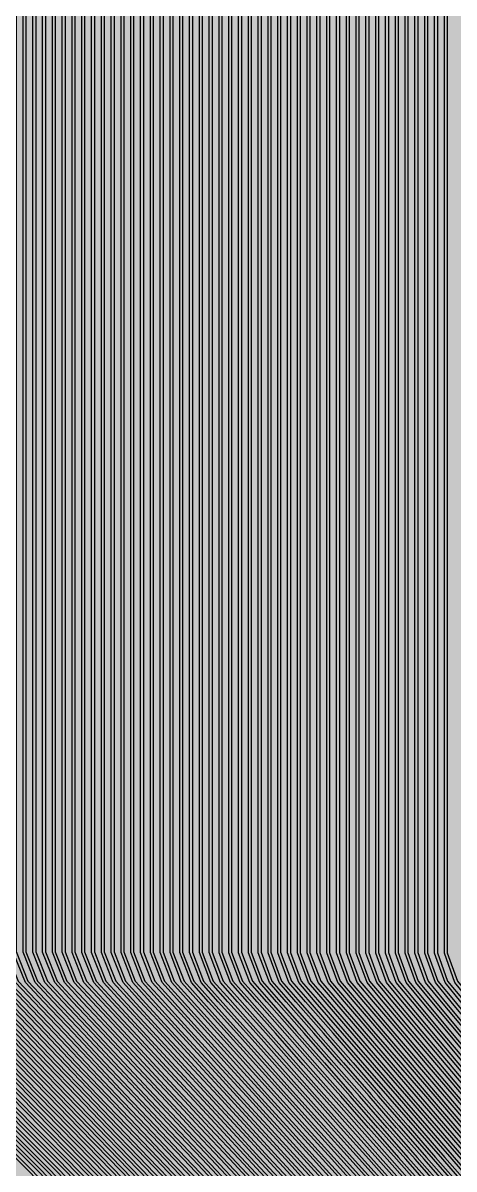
# Model space of a CAD drawing. Header units: metres. Extents: x -7231 to 10969, y -37556 to 1873.
# Drawn here: x -474 to -166, y -17775 to -16956 of the extents above; entities that cross this region are included whole.
import ezdxf

# ---------------------------------------------------------------- set-up
doc = ezdxf.new("R2010")
doc.units = ezdxf.units.M
for name, color, linetype in [('Metal1', 4, 'CONTINUOUS'), ('Metal2', 3, 'CONTINUOUS'), ('Polyimide', 7, 'CONTINUOUS')]:
    doc.layers.add(name, color=color, linetype=linetype)

msp = doc.modelspace()

# ---------------------------------------------------------------- hatches: boundary and pattern name
at = {"layer": 'Polyimide'}
msp.add_hatch(color=7, dxfattribs=at).paths.add_polyline_path([(4065.69, -468), (4066.67, -501.99), (4068.51, -535.99), (4071.41, -569.99), (4075.54, -603.99), (4081.04, -637.99), (4088.01, -671.99), (4096.52, -705.98), (4106.62, -739.98), (4118.33, -773.98), (4131.63, -807.98), (4146.49, -841.98), (4162.87, -875.98), (4180.68, -909.97), (4199.83, -943.97), (4220.22, -977.97), (4241.73, -1011.97), (4264.21, -1045.97), (4287.52, -1079.96), (4311.51, -1113.96), (4336.01, -1147.96), (4360.86, -1181.96), (4385.88, -1215.96), (4410.89, -1249.96), (4435.74, -1283.95), (4460.24, -1317.95), (4484.23, -1351.95), (4507.54, -1385.95), (4530.02, -1419.95), (4551.53, -1453.94), (4571.92, -1487.94), (4591.07, -1521.94), (4608.88, -1555.94), (4625.26, -1589.94), (4640.12, -1623.94), (4653.42, -1657.93), (4665.13, -1691.93), (4675.23, -1725.93), (4683.74, -1759.93), (4690.71, -1793.93), (4696.21, -1827.93), (4700.34, -1861.92), (4703.24, -1895.92), (4705.08, -1929.92), (4706.06, -1963.92), (4706.44, -1997.92), (4706.5, -2031.91), (4706.5, -4793.02), (4709.95, -4838.39), (4720.22, -4882.71), (4737.08, -4924.98), (4760.13, -4964.2), (4788.85, -4999.49), (4822.58, -5030.03), (4860.53, -5055.12), (4901.85, -5074.18), (4901.85, -5074.18), (4970.68, -5105.23), (5034.7, -5145.26), (5092.76, -5193.54), (5143.8, -5249.19), (5186.89, -5311.2), (5221.24, -5378.44), (5246.23, -5449.69), (5261.41, -5523.66), (5266.5, -5599), (5261.41, -5674.34), (5246.23, -5748.31), (5221.24, -5819.56), (5186.89, -5886.8), (5143.8, -5948.81), (5092.76, -6004.46), (5034.7, -6052.74), (4970.68, -6092.77), (4901.85, -6123.82), (4860.53, -6142.88), (4822.58, -6167.97), (4788.85, -6198.51), (4760.13, -6233.8), (4737.08, -6273.02), (4720.22, -6315.29), (4709.95, -6359.61), (4706.5, -6404.98), (4706.5, -9221.52), (4709.95, -9266.88), (4720.22, -9311.21), (4737.08, -9353.47), (4760.13, -9392.7), (4788.85, -9427.98), (4822.58, -9458.52), (4860.53, -9483.61), (4901.85, -9502.67), (4970.68, -9533.72), (5034.7, -9573.75), (5092.76, -9622.03), (5143.8, -9677.68), (5186.89, -9739.69), (5221.24, -9806.94), (5246.23, -9878.19), (5261.41, -9952.16), (5266.5, -10027.49), (5261.41, -10102.83), (5246.23, -10176.8), (5221.24, -10248.05), (5186.89, -10315.3), (5143.8, -10377.31), (5092.76, -10432.96), (5034.7, -10481.24), (4970.68, -10521.27), (4901.85, -10552.32), (4860.53, -10571.38), (4822.58, -10596.46), (4788.85, -10627), (4760.13, -10662.29), (4737.08, -10701.52), (4720.22, -10743.78), (4709.95, -10788.1), (4706.5, -10833.47), (4706.5, -13650.01), (4709.95, -13695.38), (4720.22, -13739.7), (4737.08, -13781.96), (4760.13, -13821.19), (4788.85, -13856.48), (4822.58, -13887.02), (4860.53, -13912.11), (4901.85, -13931.17), (4970.68, -13962.22), (5034.7, -14002.25), (5092.76, -14050.53), (5143.8, -14106.18), (5186.89, -14168.19), (5221.24, -14235.43), (5246.23, -14306.68), (5261.41, -14380.65), (5266.5, -14455.99), (5261.41, -14531.33), (5246.23, -14605.29), (5221.24, -14676.55), (5186.89, -14743.79), (5143.8, -14805.8), (5092.76, -14861.45), (5034.7, -14909.73), (4970.68, -14949.76), (4901.85, -14980.81), (4860.53, -14999.87), (4822.58, -15024.96), (4788.85, -15055.5), (4760.13, -15090.79), (4737.08, -15130.01), (4720.22, -15172.27), (4709.95, -15216.6), (4706.5, -15261.97), (4706.5, -15455.99), (4720.95, -15750.04), (4764.14, -16041.26), (4835.68, -16326.84), (4934.86, -16604.04), (5060.74, -16870.18), (5212.09, -17122.7), (5387.47, -17359.17), (5585.18, -17577.31), (5803.32, -17775.02), (6039.79, -17950.4), (6292.31, -18101.75), (6558.45, -18227.63), (6835.65, -18326.81), (7121.23, -18398.34), (7412.45, -18441.54), (7706.5, -18455.99), (9969.01, -18455.99), (10047.42, -18459.84), (10125.08, -18471.36), (10201.23, -18490.44), (10275.15, -18516.89), (10346.12, -18550.45), (10413.46, -18590.81), (10476.52, -18637.58), (10534.69, -18690.3), (10587.41, -18748.47), (10634.18, -18811.53), (10674.54, -18878.87), (10708.11, -18949.84), (10734.56, -19023.76), (10753.63, -19099.92), (10765.15, -19177.58), (10769.01, -19255.99), (10769.01, -20895.8), (10730.24, -20951.41), (10694.6, -21009.08), (10662.21, -21068.63), (10633.17, -21129.89), (10607.55, -21192.66), (10585.45, -21256.74), (10566.93, -21321.96), (10552.05, -21388.09), (10540.84, -21454.95), (10533.35, -21522.33), (10529.6, -21590.02), (10529.6, -21657.81), (10533.35, -21725.5), (10540.84, -21792.87), (10552.05, -21859.73), (10566.93, -21925.87), (10585.45, -21991.08), (10607.55, -22055.17), (10633.17, -22117.94), (10662.21, -22179.19), (10694.6, -22238.74), (10730.24, -22296.41), (10769.01, -22352.03), (10769.01, -32454.24), (10728.74, -32510.49), (10691.72, -32568.92), (10658.05, -32629.35), (10627.85, -32691.58), (10601.2, -32755.42), (10578.21, -32820.67), (10558.93, -32887.1), (10543.44, -32954.52), (10531.77, -33022.71), (10523.97, -33091.44), (10520.07, -33160.51), (10520.07, -33229.69), (10523.97, -33298.75), (10531.77, -33367.49), (10543.44, -33435.67), (10558.93, -33503.09), (10578.21, -33569.53), (10601.2, -33634.77), (10627.85, -33698.61), (10658.05, -33760.85), (10691.72, -33821.28), (10728.74, -33879.71), (10769.01, -33935.96), (10769.01, -36556), (10765.15, -36634.41), (10753.63, -36712.07), (10734.56, -36788.23), (10708.11, -36862.15), (10674.54, -36933.12), (10634.18, -37000.46), (10587.41, -37063.51), (10534.69, -37121.69), (10476.52, -37174.41), (10413.46, -37221.18), (10346.12, -37261.54), (10275.15, -37295.1), (10201.23, -37321.55), (10125.08, -37340.63), (10047.42, -37352.15), (9969.01, -37356), (-6231.01, -37356), (-6309.42, -37352.15), (-6387.08, -37340.63), (-6463.23, -37321.55), (-6537.15, -37295.1), (-6608.12, -37261.54), (-6675.46, -37221.18), (-6738.52, -37174.41), (-6796.69, -37121.69), (-6849.41, -37063.51), (-6896.18, -37000.46), (-6936.54, -36933.12), (-6970.11, -36862.15), (-6996.56, -36788.23), (-7015.63, -36712.07), (-7027.15, -36634.41), (-7031.01, -36556), (-7031.01, -33936), (-6990.74, -33879.75), (-6953.7, -33821.31), (-6920.03, -33760.88), (-6889.82, -33698.64), (-6863.18, -33634.8), (-6840.18, -33569.55), (-6820.9, -33503.11), (-6805.4, -33435.69), (-6793.74, -33367.49), (-6785.94, -33298.75), (-6782.03, -33229.68), (-6782.03, -33160.5), (-6785.94, -33091.43), (-6793.74, -33022.69), (-6805.4, -32954.5), (-6820.9, -32887.07), (-6840.18, -32820.63), (-6863.18, -32755.39), (-6889.82, -32691.54), (-6920.03, -32629.3), (-6953.7, -32568.87), (-6990.74, -32510.43), (-7031.01, -32454.18), (-7031.01, -22364.83), (-6990.74, -22308.58), (-6953.7, -22250.14), (-6920.03, -22189.71), (-6889.82, -22127.47), (-6863.18, -22063.62), (-6840.18, -21998.38), (-6820.9, -21931.94), (-6805.4, -21864.51), (-6793.74, -21796.32), (-6785.94, -21727.58), (-6782.03, -21658.51), (-6782.03, -21589.33), (-6785.94, -21520.26), (-6793.74, -21451.52), (-6805.4, -21383.32), (-6820.9, -21315.9), (-6840.18, -21249.46), (-6863.18, -21184.21), (-6889.82, -21120.37), (-6920.03, -21058.13), (-6953.7, -20997.7), (-6990.74, -20939.26), (-7031.01, -20883.01), (-7031.01, -19255.99), (-7027.15, -19177.58), (-7015.63, -19099.92), (-6996.56, -19023.76), (-6970.11, -18949.84), (-6936.54, -18878.87), (-6896.18, -18811.53), (-6849.41, -18748.47), (-6796.69, -18690.3), (-6738.52, -18637.58), (-6675.46, -18590.81), (-6608.12, -18550.45), (-6537.15, -18516.89), (-6463.23, -18490.44), (-6387.08, -18471.36), (-6309.42, -18459.84), (-6231.01, -18455.99), (-3968.5, -18455.99), (-3674.45, -18441.54), (-3383.23, -18398.34), (-3097.65, -18326.81), (-2820.45, -18227.63), (-2554.31, -18101.75), (-2301.79, -17950.4), (-2065.32, -17775.02), (-1847.18, -17577.31), (-1649.47, -17359.17), (-1474.09, -17122.7), (-1322.74, -16870.18), (-1196.86, -16604.04), (-1097.68, -16326.84), (-1026.14, -16041.26), (-982.95, -15750.04), (-968.5, -15455.99), (-968.5, -15261.97), (-971.95, -15216.6), (-982.22, -15172.27), (-999.08, -15130.01), (-1022.13, -15090.79), (-1050.85, -15055.5), (-1084.58, -15024.96), (-1122.53, -14999.87), (-1163.85, -14980.81), (-1232.68, -14949.76), (-1296.7, -14909.73), (-1354.76, -14861.45), (-1405.8, -14805.8), (-1448.89, -14743.79), (-1483.24, -14676.55), (-1508.23, -14605.29), (-1523.41, -14531.33), (-1528.5, -14455.99), (-1523.41, -14380.65), (-1508.23, -14306.68), (-1483.24, -14235.43), (-1448.89, -14168.19), (-1405.8, -14106.18), (-1354.76, -14050.53), (-1296.7, -14002.25), (-1232.68, -13962.22), (-1163.85, -13931.17), (-1122.53, -13912.11), (-1084.58, -13887.02), (-1050.85, -13856.48), (-1022.13, -13821.19), (-999.08, -13781.96), (-982.22, -13739.7), (-971.95, -13695.38), (-968.5, -13650.01), (-968.5, -12309.64), (-971.95, -12264.27), (-982.22, -12219.94), (-999.08, -12177.68), (-1022.13, -12138.46), (-1050.85, -12103.17), (-1084.58, -12072.63), (-1122.53, -12047.54), (-1163.85, -12028.48), (-1232.68, -11997.43), (-1296.7, -11957.4), (-1354.76, -11909.12), (-1405.8, -11853.47), (-1448.89, -11791.46), (-1483.24, -11724.22), (-1508.23, -11652.96), (-1523.41, -11579), (-1528.5, -11503.66), (-1523.41, -11428.32), (-1508.23, -11354.35), (-1483.24, -11283.1), (-1448.89, -11215.86), (-1405.8, -11153.85), (-1354.76, -11098.2), (-1296.7, -11049.92), (-1232.68, -11009.89), (-1163.85, -10978.84), (-1122.53, -10959.78), (-1084.58, -10934.69), (-1050.85, -10904.15), (-1022.13, -10868.86), (-999.08, -10829.63), (-982.22, -10787.37), (-971.95, -10743.05), (-968.5, -10697.68), (-968.5, -9357.31), (-971.95, -9311.94), (-982.22, -9267.62), (-999.08, -9225.35), (-1022.13, -9186.13), (-1050.85, -9150.84), (-1084.58, -9120.3), (-1122.53, -9095.21), (-1163.85, -9076.15), (-1163.85, -9076.15), (-1232.68, -9045.1), (-1296.7, -9005.07), (-1354.76, -8956.79), (-1405.8, -8901.14), (-1448.89, -8839.13), (-1483.24, -8771.89), (-1508.23, -8700.64), (-1523.41, -8626.67), (-1528.5, -8551.33), (-1523.41, -8475.99), (-1508.23, -8402.02), (-1483.24, -8330.77), (-1448.89, -8263.53), (-1405.8, -8201.52), (-1354.76, -8145.87), (-1296.7, -8097.59), (-1232.68, -8057.56), (-1163.85, -8026.51), (-1163.85, -8026.51), (-1122.53, -8007.45), (-1084.58, -7982.36), (-1050.85, -7951.82), (-1022.13, -7916.53), (-999.08, -7877.31), (-982.22, -7835.04), (-971.95, -7790.72), (-968.5, -7745.35), (-968.5, -6404.98), (-971.95, -6359.61), (-982.22, -6315.29), (-999.08, -6273.02), (-1022.13, -6233.8), (-1050.85, -6198.51), (-1084.58, -6167.97), (-1122.53, -6142.88), (-1163.85, -6123.82), (-1163.85, -6123.82), (-1232.68, -6092.77), (-1296.7, -6052.74), (-1354.76, -6004.46), (-1405.8, -5948.81), (-1448.89, -5886.8), (-1483.24, -5819.56), (-1508.23, -5748.31), (-1523.41, -5674.34), (-1528.5, -5599), (-1523.41, -5523.66), (-1508.23, -5449.69), (-1483.24, -5378.44), (-1448.89, -5311.2), (-1405.8, -5249.19), (-1354.76, -5193.54), (-1296.7, -5145.26), (-1232.68, -5105.23), (-1163.85, -5074.18), (-1163.85, -5074.18), (-1122.53, -5055.12), (-1084.58, -5030.03), (-1050.85, -4999.49), (-1022.13, -4964.2), (-999.08, -4924.98), (-982.22, -4882.71), (-971.95, -4838.39), (-968.5, -4793.02), (-968.5, -2031.91), (-968.44, -1997.92), (-968.06, -1963.92), (-967.05, -1929.92), (-965.18, -1895.92), (-962.22, -1861.92), (-958.01, -1827.93), (-952.41, -1793.93), (-945.31, -1759.93), (-936.64, -1725.93), (-926.35, -1691.93), (-914.43, -1657.93), (-900.88, -1623.94), (-885.74, -1589.94), (-869.05, -1555.94), (-850.91, -1521.94), (-831.4, -1487.94), (-810.63, -1453.94), (-788.72, -1419.95), (-765.82, -1385.95), (-742.07, -1351.95), (-717.63, -1317.95), (-692.67, -1283.95), (-667.36, -1249.96), (-641.88, -1215.96), (-616.39, -1181.96), (-591.08, -1147.96), (-566.12, -1113.96), (-541.68, -1079.96), (-517.93, -1045.97), (-495.03, -1011.97), (-473.12, -977.97), (-452.35, -943.97), (-432.84, -909.97), (-414.7, -875.98), (-398.01, -841.98), (-382.87, -807.98), (-369.32, -773.98), (-357.4, -739.98), (-347.11, -705.98), (-338.44, -671.99), (-331.34, -637.99), (-325.74, -603.99), (-321.53, -569.99), (-318.57, -535.99), (-316.7, -501.99), (-315.69, -468), (-315.31, -434), (-315.25, -400), (-315.25, 401), (-315.25, 451), (-315.25, 1644), (-270.25, 1644), (-270.03, 1637.13), (-269.35, 1630.29), (-268.23, 1623.52), (-266.67, 1616.82), (-264.68, 1610.25), (-262.26, 1603.82), (-259.42, 1597.56), (-256.18, 1591.5), (-252.55, 1585.67), (-248.55, 1580.08), (-244.19, 1574.77), (-239.5, 1569.75), (-234.48, 1565.06), (-229.17, 1560.7), (-223.58, 1556.7), (-217.75, 1553.07), (-211.69, 1549.83), (-205.43, 1546.99), (-199, 1544.57), (-192.43, 1542.58), (-185.73, 1541.02), (-178.96, 1539.9), (-172.12, 1539.22), (-165.25, 1539), (-158.38, 1539.22), (-151.54, 1539.9), (-144.77, 1541.02), (-138.07, 1542.58), (-131.5, 1544.57), (-125.07, 1546.99), (-118.81, 1549.83), (-112.75, 1553.07), (-106.92, 1556.7), (-101.33, 1560.7), (-96.02, 1565.06), (-91, 1569.75), (-86.31, 1574.77), (-81.95, 1580.08), (-77.95, 1585.67), (-74.32, 1591.5), (-71.08, 1597.56), (-68.24, 1603.82), (-65.82, 1610.25), (-63.83, 1616.82), (-62.27, 1623.52), (-61.15, 1630.29), (-60.47, 1637.13), (-60.25, 1644), (1853, 1644), (1853, 1573), (3815.25, 1573), (3815.46, 1579.54), (3816.11, 1586.05), (3817.17, 1592.51), (3818.66, 1598.88), (3820.56, 1605.14), (3822.86, 1611.27), (3825.56, 1617.23), (3828.65, 1623), (3832.1, 1628.56), (3835.91, 1633.88), (3840.07, 1638.93), (3844.54, 1643.71), (3849.32, 1648.18), (3854.37, 1652.34), (3859.69, 1656.15), (3865.25, 1659.6), (3871.02, 1662.69), (3876.98, 1665.39), (3883.11, 1667.69), (3889.37, 1669.59), (3895.74, 1671.08), (3902.2, 1672.14), (3908.71, 1672.79), (3915.25, 1673), (3921.79, 1672.79), (3928.3, 1672.14), (3934.76, 1671.08), (3941.13, 1669.59), (3947.39, 1667.69), (3953.52, 1665.39), (3959.48, 1662.69), (3965.25, 1659.6), (3970.81, 1656.15), (3976.13, 1652.34), (3981.18, 1648.18), (3985.96, 1643.71), (3990.43, 1638.93), (3994.59, 1633.88), (3998.4, 1628.56), (4001.85, 1623), (4004.94, 1617.23), (4007.64, 1611.27), (4009.94, 1605.14), (4011.84, 1598.88), (4013.33, 1592.51), (4014.39, 1586.05), (4015.04, 1579.54), (4015.25, 1573), (4065.25, 1573), (4065.25, 451), (4065.25, 401), (4065.25, -400), (4065.31, -434), (4065.69, -468)])

# ---------------------------------------------------------------- linework, layer by layer
at = {"layer": 'Metal1'}
for points in [[(-448.91, -17790.13), (-471.38, -17767.63), (-493.85, -17745.12), (-516.33, -17722.62), (-538.8, -17700.12), (-561.27, -17677.62), (-583.74, -17655.12), (-597.36, -17641.48), (-606.5, -17619.39), (-606.5, -16631.91), (-604.5, -16631.91), (-604.5, -17619), (-595.66, -17640.35), (-582.32, -17653.71), (-559.85, -17676.21), (-537.38, -17698.71), (-514.91, -17721.21), (-492.44, -17743.71), (-469.97, -17766.21), (-447.5, -17788.71)], [(-435.81, -17790.12), (-458.15, -17767.62), (-480.49, -17745.12), (-502.84, -17722.62), (-525.18, -17700.12), (-547.52, -17677.62), (-569.87, -17655.12), (-583.41, -17641.48), (-592.5, -17619.43), (-592.5, -16631.91), (-590.5, -16631.91), (-590.5, -17619.03), (-581.71, -17640.35), (-568.45, -17653.71), (-546.1, -17676.21), (-523.76, -17698.71), (-501.42, -17721.21), (-479.07, -17743.71), (-456.73, -17766.21), (-434.39, -17788.71)], [(-422.7, -17790.12), (-444.91, -17767.62), (-467.13, -17745.12), (-489.35, -17722.62), (-511.56, -17700.12), (-533.78, -17677.62), (-556, -17655.12), (-569.46, -17641.48), (-578.5, -17619.46), (-578.5, -16631.91), (-576.5, -16631.91), (-576.5, -17619.07), (-567.76, -17640.35), (-554.57, -17653.71), (-532.36, -17676.21), (-510.14, -17698.71), (-487.92, -17721.21), (-465.71, -17743.72), (-443.49, -17766.22), (-421.27, -17788.72)], [(-409.59, -17790.12), (-431.68, -17767.62), (-453.77, -17745.12), (-475.86, -17722.62), (-497.95, -17700.12), (-520.04, -17677.62), (-542.12, -17655.12), (-555.52, -17641.48), (-564.5, -17619.5), (-564.5, -16631.91), (-562.5, -16631.91), (-562.5, -17619.11), (-553.81, -17640.35), (-540.7, -17653.71), (-518.61, -17676.22), (-496.52, -17698.72), (-474.43, -17721.22), (-452.34, -17743.72), (-430.25, -17766.22), (-408.16, -17788.72)], [(-396.48, -17790.12), (-418.44, -17767.62), (-440.41, -17745.12), (-462.37, -17722.62), (-484.33, -17700.12), (-506.29, -17677.61), (-528.25, -17655.11), (-541.57, -17641.47), (-550.5, -17619.53), (-550.5, -16631.91), (-548.5, -16631.91), (-548.5, -17619.14), (-539.86, -17640.36), (-526.82, -17653.72), (-504.86, -17676.22), (-482.9, -17698.72), (-460.94, -17721.22), (-438.97, -17743.72), (-417.01, -17766.22), (-395.05, -17788.72)], [(-383.37, -17790.12), (-405.21, -17767.62), (-427.04, -17745.11), (-448.88, -17722.61), (-470.71, -17700.11), (-492.55, -17677.61), (-514.38, -17655.11), (-527.62, -17641.47), (-536.5, -17619.57), (-536.5, -16631.91), (-534.5, -16631.91), (-534.5, -17619.18), (-525.91, -17640.36), (-512.95, -17653.72), (-491.11, -17676.22), (-469.28, -17698.72), (-447.44, -17721.22), (-425.61, -17743.72), (-403.77, -17766.22), (-381.94, -17788.72)], [(-370.27, -17790.11), (-391.97, -17767.61), (-413.68, -17745.11), (-435.39, -17722.61), (-457.1, -17700.11), (-478.8, -17677.61), (-500.51, -17655.11), (-513.67, -17641.47), (-522.5, -17619.6), (-522.5, -16631.91), (-520.5, -16631.91), (-520.5, -17619.21), (-511.96, -17640.36), (-499.07, -17653.72), (-477.36, -17676.22), (-455.66, -17698.72), (-433.95, -17721.22), (-412.24, -17743.72), (-390.53, -17766.22), (-368.83, -17788.73)], [(-357.16, -17790.11), (-378.74, -17767.61), (-400.32, -17745.11), (-421.9, -17722.61), (-443.48, -17700.11), (-465.06, -17677.61), (-486.64, -17655.11), (-499.72, -17641.47), (-508.5, -17619.64), (-508.5, -16631.91), (-506.5, -16631.91), (-506.5, -17619.25), (-498.01, -17640.36), (-485.2, -17653.72), (-463.62, -17676.22), (-442.04, -17698.72), (-420.46, -17721.23), (-398.88, -17743.73), (-377.29, -17766.23), (-355.71, -17788.73)], [(-344.05, -17790.11), (-365.5, -17767.61), (-386.96, -17745.11), (-408.41, -17722.61), (-429.86, -17700.11), (-451.32, -17677.61), (-472.77, -17655.11), (-485.78, -17641.47), (-494.5, -17619.67), (-494.5, -16631.91), (-492.5, -16631.91), (-492.5, -17619.29), (-484.06, -17640.36), (-471.32, -17653.73), (-449.87, -17676.23), (-428.42, -17698.73), (-406.96, -17721.23), (-385.51, -17743.73), (-364.06, -17766.23), (-342.6, -17788.73)], [(-330.94, -17790.11), (-352.27, -17767.61), (-373.59, -17745.11), (-394.92, -17722.61), (-416.25, -17700.1), (-437.57, -17677.6), (-458.9, -17655.1), (-471.83, -17641.46), (-480.5, -17619.71), (-480.5, -16631.91), (-478.5, -16631.91), (-478.5, -17619.32), (-470.11, -17640.37), (-457.45, -17653.73), (-436.12, -17676.23), (-414.8, -17698.73), (-393.47, -17721.23), (-372.14, -17743.73), (-350.82, -17766.23), (-329.49, -17788.73)], [(-317.83, -17790.11), (-339.03, -17767.6), (-360.23, -17745.1), (-381.43, -17722.6), (-402.63, -17700.1), (-423.83, -17677.6), (-445.03, -17655.1), (-457.88, -17641.46), (-466.5, -17619.74), (-466.5, -16631.91), (-464.5, -16631.91), (-464.5, -17619.36), (-456.16, -17640.37), (-443.57, -17653.73), (-422.37, -17676.23), (-401.17, -17698.73), (-379.98, -17721.23), (-358.78, -17743.73), (-337.58, -17766.23), (-316.38, -17788.73)], [(-304.73, -17790.1), (-325.8, -17767.6), (-346.87, -17745.1), (-367.94, -17722.6), (-389.01, -17700.1), (-410.09, -17677.6), (-431.16, -17655.1), (-443.93, -17641.46), (-452.5, -17619.77), (-452.5, -16631.91), (-450.5, -16631.91), (-450.5, -17619.39), (-442.21, -17640.37), (-429.7, -17653.73), (-408.63, -17676.23), (-387.55, -17698.73), (-366.48, -17721.23), (-345.41, -17743.73), (-324.34, -17766.24), (-303.27, -17788.74)], [(-291.62, -17790.1), (-312.56, -17767.6), (-333.51, -17745.1), (-354.45, -17722.6), (-375.4, -17700.1), (-396.34, -17677.6), (-417.29, -17655.1), (-429.98, -17641.46), (-438.5, -17619.81), (-438.5, -16631.91), (-436.5, -16631.91), (-436.5, -17619.43), (-428.26, -17640.37), (-415.82, -17653.73), (-394.88, -17676.23), (-373.93, -17698.74), (-352.99, -17721.24), (-332.04, -17743.74), (-311.1, -17766.24), (-290.15, -17788.74)], [(-278.51, -17790.1), (-299.33, -17767.6), (-320.14, -17745.1), (-340.96, -17722.6), (-361.78, -17700.1), (-382.6, -17677.6), (-403.42, -17655.09), (-416.04, -17641.46), (-424.5, -17619.84), (-424.5, -16631.91), (-422.5, -16631.91), (-422.5, -17619.46), (-414.31, -17640.37), (-401.95, -17653.74), (-381.13, -17676.24), (-360.31, -17698.74), (-339.49, -17721.24), (-318.68, -17743.74), (-297.86, -17766.24), (-277.04, -17788.74)], [(-265.4, -17790.1), (-286.09, -17767.6), (-306.78, -17745.09), (-327.47, -17722.59), (-348.16, -17700.09), (-368.85, -17677.59), (-389.55, -17655.09), (-402.09, -17641.45), (-410.5, -17619.88), (-410.5, -16631.91), (-408.5, -16631.91), (-408.5, -17619.5), (-400.36, -17640.38), (-388.07, -17653.74), (-367.38, -17676.24), (-346.69, -17698.74), (-326, -17721.24), (-305.31, -17743.74), (-284.62, -17766.24), (-263.93, -17788.74)], [(-252.29, -17790.09), (-272.86, -17767.59), (-293.42, -17745.09), (-313.98, -17722.59), (-334.55, -17700.09), (-355.11, -17677.59), (-375.67, -17655.09), (-388.14, -17641.45), (-396.5, -17619.91), (-396.5, -16631.91), (-394.5, -16631.91), (-394.5, -17619.53), (-386.41, -17640.38), (-374.2, -17653.74), (-353.63, -17676.24), (-333.07, -17698.74), (-312.51, -17721.24), (-291.94, -17743.74), (-271.38, -17766.24), (-250.82, -17788.74)], [(-239.19, -17790.09), (-259.62, -17767.59), (-280.06, -17745.09), (-300.49, -17722.59), (-320.93, -17700.09), (-341.37, -17677.59), (-361.8, -17655.09), (-374.19, -17641.45), (-382.5, -17619.94), (-382.5, -16631.91), (-380.5, -16631.91), (-380.5, -17619.57), (-372.46, -17640.38), (-360.32, -17653.74), (-339.89, -17676.24), (-319.45, -17698.74), (-299.01, -17721.25), (-278.58, -17743.75), (-258.14, -17766.25), (-237.7, -17788.75)], [(-226.08, -17790.09), (-246.39, -17767.59), (-266.7, -17745.09), (-287.01, -17722.59), (-307.31, -17700.09), (-327.62, -17677.59), (-347.93, -17655.09), (-360.24, -17641.45), (-368.5, -17619.98), (-368.5, -16631.91), (-366.5, -16631.91), (-366.5, -17619.6), (-358.51, -17640.38), (-346.45, -17653.75), (-326.14, -17676.25), (-305.83, -17698.75), (-285.52, -17721.25), (-265.21, -17743.75), (-244.9, -17766.25), (-224.59, -17788.75)], [(-212.97, -17790.09), (-233.15, -17767.59), (-253.33, -17745.09), (-273.52, -17722.59), (-293.7, -17700.08), (-313.88, -17677.58), (-334.06, -17655.08), (-346.29, -17641.45), (-354.5, -17620.01), (-354.5, -16631.91), (-352.5, -16631.91), (-352.5, -17619.64), (-344.56, -17640.38), (-332.57, -17653.75), (-312.39, -17676.25), (-292.21, -17698.75), (-272.03, -17721.25), (-251.84, -17743.75), (-231.66, -17766.25), (-211.48, -17788.75)], [(-199.86, -17790.08), (-219.92, -17767.58), (-239.97, -17745.08), (-260.03, -17722.58), (-280.08, -17700.08), (-300.14, -17677.58), (-320.19, -17655.08), (-332.35, -17641.44), (-340.5, -17620.04), (-340.5, -16631.91), (-338.5, -16631.91), (-338.5, -17619.67), (-330.61, -17640.39), (-318.7, -17653.75), (-298.64, -17676.25), (-278.59, -17698.75), (-258.53, -17721.25), (-238.48, -17743.75), (-218.42, -17766.25), (-198.37, -17788.75)], [(-186.75, -17790.08), (-206.68, -17767.58), (-226.61, -17745.08), (-246.54, -17722.58), (-266.46, -17700.08), (-286.39, -17677.58), (-306.32, -17655.08), (-318.4, -17641.44), (-326.5, -17620.08), (-326.5, -16631.91), (-324.5, -16631.91), (-324.5, -17619.71), (-316.66, -17640.39), (-304.82, -17653.75), (-284.9, -17676.25), (-264.97, -17698.75), (-245.04, -17721.25), (-225.11, -17743.76), (-205.18, -17766.26), (-185.26, -17788.76)], [(-173.65, -17790.08), (-193.45, -17767.58), (-213.25, -17745.08), (-233.05, -17722.58), (-252.85, -17700.08), (-272.65, -17677.58), (-292.45, -17655.08), (-304.45, -17641.44), (-312.5, -17620.11), (-312.5, -16631.91), (-310.5, -16631.91), (-310.5, -17619.74), (-302.71, -17640.39), (-290.95, -17653.75), (-271.15, -17676.26), (-251.35, -17698.76), (-231.55, -17721.26), (-211.75, -17743.76), (-191.94, -17766.26), (-172.14, -17788.76)], [(-160.54, -17790.08), (-180.21, -17767.58), (-199.88, -17745.08), (-219.56, -17722.58), (-239.23, -17700.07), (-258.91, -17677.57), (-278.58, -17655.07), (-290.5, -17641.44), (-298.5, -17620.14), (-298.5, -16631.91), (-296.5, -16631.91), (-296.5, -17619.78), (-288.76, -17640.39), (-277.07, -17653.76), (-257.4, -17676.26), (-237.73, -17698.76), (-218.05, -17721.26), (-198.38, -17743.76), (-178.71, -17766.26), (-159.03, -17788.76)], [(-147.43, -17790.08), (-166.98, -17767.57), (-186.52, -17745.07), (-206.07, -17722.57), (-225.62, -17700.07), (-245.16, -17677.57), (-264.71, -17655.07), (-276.55, -17641.43), (-284.5, -17620.17), (-284.5, -16631.91), (-282.5, -16631.91), (-282.5, -17619.81), (-274.81, -17640.4), (-263.2, -17653.76), (-243.65, -17676.26), (-224.11, -17698.76), (-204.56, -17721.26), (-185.01, -17743.76), (-165.47, -17766.26), (-145.92, -17788.76)], [(-134.32, -17790.07), (-153.74, -17767.57), (-173.16, -17745.07), (-192.58, -17722.57), (-212, -17700.07), (-231.42, -17677.57), (-250.84, -17655.07), (-262.61, -17641.43), (-270.5, -17620.21), (-270.5, -16631.91), (-268.5, -16631.91), (-268.5, -17619.85), (-260.86, -17640.4), (-249.32, -17653.76), (-229.9, -17676.26), (-210.48, -17698.76), (-191.07, -17721.26), (-171.65, -17743.76), (-152.23, -17766.27), (-132.81, -17788.77)], [(-121.21, -17790.07), (-140.51, -17767.57), (-159.8, -17745.07), (-179.09, -17722.57), (-198.38, -17700.07), (-217.67, -17677.57), (-236.97, -17655.07), (-248.66, -17641.43), (-256.5, -17620.24), (-256.5, -16631.91), (-254.5, -16631.91), (-254.5, -17619.88), (-246.91, -17640.4), (-235.45, -17653.76), (-216.16, -17676.27), (-196.86, -17698.77), (-177.57, -17721.27), (-158.28, -17743.77), (-138.99, -17766.27), (-119.7, -17788.77)], [(-108.11, -17790.07), (-127.27, -17767.57), (-146.44, -17745.07), (-165.6, -17722.57), (-184.77, -17700.07), (-203.93, -17677.56), (-223.1, -17655.06), (-234.71, -17641.43), (-242.5, -17620.27), (-242.5, -16631.91), (-240.5, -16631.91), (-240.5, -17619.91), (-232.96, -17640.4), (-221.57, -17653.77), (-202.41, -17676.27), (-183.24, -17698.77), (-164.08, -17721.27), (-144.91, -17743.77), (-125.75, -17766.27), (-106.58, -17788.77)], [(-95, -17790.07), (-114.04, -17767.56), (-133.07, -17745.06), (-152.11, -17722.56), (-171.15, -17700.06), (-190.19, -17677.56), (-209.23, -17655.06), (-220.76, -17641.43), (-228.5, -17620.3), (-228.5, -16631.91), (-226.5, -16631.91), (-226.5, -17619.95), (-219.01, -17640.4), (-207.7, -17653.77), (-188.66, -17676.27), (-169.62, -17698.77), (-150.58, -17721.27), (-131.55, -17743.77), (-112.51, -17766.27), (-93.47, -17788.77)], [(-81.89, -17790.06), (-100.8, -17767.56), (-119.71, -17745.06), (-138.62, -17722.56), (-157.53, -17700.06), (-176.44, -17677.56), (-195.35, -17655.06), (-206.81, -17641.42), (-214.5, -17620.33), (-214.5, -16631.91), (-212.5, -16631.91), (-212.5, -17619.98), (-205.06, -17640.41), (-193.82, -17653.77), (-174.91, -17676.27), (-156, -17698.77), (-137.09, -17721.27), (-118.18, -17743.77), (-99.27, -17766.28), (-80.36, -17788.78)], [(-68.78, -17790.06), (-87.57, -17767.56), (-106.35, -17745.06), (-125.13, -17722.56), (-143.92, -17700.06), (-162.7, -17677.56), (-181.48, -17655.06), (-192.87, -17641.42), (-200.5, -17620.37), (-200.5, -16631.91), (-198.5, -16631.91), (-198.5, -17620.01), (-191.11, -17640.41), (-179.95, -17653.77), (-161.16, -17676.28), (-142.38, -17698.78), (-123.6, -17721.28), (-104.81, -17743.78), (-86.03, -17766.28), (-67.25, -17788.78)], [(-55.67, -17790.06), (-74.33, -17767.56), (-92.99, -17745.06), (-111.64, -17722.56), (-130.3, -17700.06), (-148.96, -17677.55), (-167.61, -17655.05), (-178.92, -17641.42), (-186.5, -17620.4), (-186.5, -16631.91), (-184.5, -16631.91), (-184.5, -17620.05), (-177.16, -17640.41), (-166.07, -17653.78), (-147.42, -17676.28), (-128.76, -17698.78), (-110.1, -17721.28), (-91.45, -17743.78), (-72.79, -17766.28), (-54.13, -17788.78)], [(-42.57, -17790.06), (-61.1, -17767.55), (-79.62, -17745.05), (-98.15, -17722.55), (-116.68, -17700.05), (-135.21, -17677.55), (-153.74, -17655.05), (-164.97, -17641.42), (-172.5, -17620.43), (-172.5, -16631.91), (-170.5, -16631.91), (-170.5, -17620.08), (-163.21, -17640.41), (-152.2, -17653.78), (-133.67, -17676.28), (-115.14, -17698.78), (-96.61, -17721.28), (-78.08, -17743.78), (-59.55, -17766.28), (-41.02, -17788.78)]]:
    msp.add_lwpolyline(points, dxfattribs=at)
at = {"layer": 'Metal2'}
for points in [[(-455.47, -17790.13), (-478, -17767.63), (-500.54, -17745.13), (-523.07, -17722.63), (-545.6, -17700.12), (-568.14, -17677.62), (-590.67, -17655.12), (-604.33, -17641.48), (-613.5, -17619.38), (-613.5, -16631.91), (-611.5, -16631.91), (-611.5, -17618.98), (-602.64, -17640.35), (-589.26, -17653.71), (-566.73, -17676.21), (-544.19, -17698.71), (-521.66, -17721.21), (-499.12, -17743.71), (-476.59, -17766.21), (-454.05, -17788.71)], [(-442.36, -17790.13), (-464.77, -17767.62), (-487.17, -17745.12), (-509.58, -17722.62), (-531.99, -17700.12), (-554.39, -17677.62), (-576.8, -17655.12), (-590.39, -17641.48), (-599.5, -17619.41), (-599.5, -16631.91), (-597.5, -16631.91), (-597.5, -17619.01), (-588.69, -17640.35), (-575.38, -17653.71), (-552.98, -17676.21), (-530.57, -17698.71), (-508.16, -17721.21), (-485.76, -17743.71), (-463.35, -17766.21), (-440.94, -17788.71)], [(-429.25, -17790.12), (-451.53, -17767.62), (-473.81, -17745.12), (-496.09, -17722.62), (-518.37, -17700.12), (-540.65, -17677.62), (-562.93, -17655.12), (-576.44, -17641.48), (-585.5, -17619.45), (-585.5, -16631.91), (-583.5, -16631.91), (-583.5, -17619.05), (-574.74, -17640.35), (-561.51, -17653.71), (-539.23, -17676.21), (-516.95, -17698.71), (-494.67, -17721.21), (-472.39, -17743.71), (-450.11, -17766.22), (-427.83, -17788.72)], [(-416.14, -17790.12), (-438.3, -17767.62), (-460.45, -17745.12), (-482.6, -17722.62), (-504.75, -17700.12), (-526.91, -17677.62), (-549.06, -17655.12), (-562.49, -17641.48), (-571.5, -17619.48), (-571.5, -16631.91), (-569.5, -16631.91), (-569.5, -17619.09), (-560.79, -17640.35), (-547.63, -17653.71), (-525.48, -17676.21), (-503.33, -17698.72), (-481.18, -17721.22), (-459.02, -17743.72), (-436.87, -17766.22), (-414.72, -17788.72)], [(-403.04, -17790.12), (-425.06, -17767.62), (-447.09, -17745.12), (-469.11, -17722.62), (-491.14, -17700.12), (-513.16, -17677.62), (-535.19, -17655.11), (-548.54, -17641.47), (-557.5, -17619.52), (-557.5, -16631.91), (-555.5, -16631.91), (-555.5, -17619.12), (-546.84, -17640.36), (-533.76, -17653.72), (-511.73, -17676.22), (-489.71, -17698.72), (-467.68, -17721.22), (-445.66, -17743.72), (-423.63, -17766.22), (-401.61, -17788.72)], [(-389.93, -17790.12), (-411.83, -17767.62), (-433.72, -17745.12), (-455.62, -17722.61), (-477.52, -17700.11), (-499.42, -17677.61), (-521.32, -17655.11), (-534.59, -17641.47), (-543.5, -17619.55), (-543.5, -16631.91), (-541.5, -16631.91), (-541.5, -17619.16), (-532.89, -17640.36), (-519.88, -17653.72), (-497.99, -17676.22), (-476.09, -17698.72), (-454.19, -17721.22), (-432.29, -17743.72), (-410.39, -17766.22), (-388.49, -17788.72)], [(-376.82, -17790.11), (-398.59, -17767.61), (-420.36, -17745.11), (-442.13, -17722.61), (-463.9, -17700.11), (-485.68, -17677.61), (-507.45, -17655.11), (-520.65, -17641.47), (-529.5, -17619.59), (-529.5, -16631.91), (-527.5, -16631.91), (-527.5, -17619.2), (-518.94, -17640.36), (-506.01, -17653.72), (-484.24, -17676.22), (-462.47, -17698.72), (-440.7, -17721.22), (-418.92, -17743.72), (-397.15, -17766.22), (-375.38, -17788.72)], [(-363.71, -17790.11), (-385.36, -17767.61), (-407, -17745.11), (-428.64, -17722.61), (-450.29, -17700.11), (-471.93, -17677.61), (-493.58, -17655.11), (-506.7, -17641.47), (-515.5, -17619.62), (-515.5, -16631.91), (-513.5, -16631.91), (-513.5, -17619.23), (-504.99, -17640.36), (-492.14, -17653.72), (-470.49, -17676.22), (-448.85, -17698.72), (-427.2, -17721.22), (-405.56, -17743.72), (-383.91, -17766.23), (-362.27, -17788.73)], [(-350.6, -17790.11), (-372.12, -17767.61), (-393.64, -17745.11), (-415.15, -17722.61), (-436.67, -17700.11), (-458.19, -17677.61), (-479.71, -17655.11), (-492.75, -17641.47), (-501.5, -17619.65), (-501.5, -16631.91), (-499.5, -16631.91), (-499.5, -17619.27), (-491.04, -17640.36), (-478.26, -17653.72), (-456.74, -17676.22), (-435.23, -17698.73), (-413.71, -17721.23), (-392.19, -17743.73), (-370.67, -17766.23), (-349.16, -17788.73)], [(-337.5, -17790.11), (-358.89, -17767.61), (-380.28, -17745.11), (-401.67, -17722.61), (-423.06, -17700.11), (-444.44, -17677.61), (-465.83, -17655.1), (-478.8, -17641.46), (-487.5, -17619.69), (-487.5, -16631.91), (-485.5, -16631.91), (-485.5, -17619.3), (-477.09, -17640.37), (-464.39, -17653.73), (-443, -17676.23), (-421.61, -17698.73), (-400.22, -17721.23), (-378.83, -17743.73), (-357.44, -17766.23), (-336.05, -17788.73)], [(-324.39, -17790.11), (-345.65, -17767.61), (-366.91, -17745.1), (-388.18, -17722.6), (-409.44, -17700.1), (-430.7, -17677.6), (-451.96, -17655.1), (-464.85, -17641.46), (-473.5, -17619.72), (-473.5, -16631.91), (-471.5, -16631.91), (-471.5, -17619.34), (-463.14, -17640.37), (-450.51, -17653.73), (-429.25, -17676.23), (-407.98, -17698.73), (-386.72, -17721.23), (-365.46, -17743.73), (-344.2, -17766.23), (-322.93, -17788.73)], [(-311.28, -17790.1), (-332.41, -17767.6), (-353.55, -17745.1), (-374.69, -17722.6), (-395.82, -17700.1), (-416.96, -17677.6), (-438.09, -17655.1), (-450.91, -17641.46), (-459.5, -17619.76), (-459.5, -16631.91), (-457.5, -16631.91), (-457.5, -17619.38), (-449.19, -17640.37), (-436.64, -17653.73), (-415.5, -17676.23), (-394.36, -17698.73), (-373.23, -17721.23), (-352.09, -17743.73), (-330.96, -17766.23), (-309.82, -17788.73)], [(-298.17, -17790.1), (-319.18, -17767.6), (-340.19, -17745.1), (-361.2, -17722.6), (-382.21, -17700.1), (-403.21, -17677.6), (-424.22, -17655.1), (-436.96, -17641.46), (-445.5, -17619.79), (-445.5, -16631.91), (-443.5, -16631.91), (-443.5, -17619.41), (-435.24, -17640.37), (-422.76, -17653.73), (-401.75, -17676.23), (-380.74, -17698.73), (-359.73, -17721.23), (-338.73, -17743.74), (-317.72, -17766.24), (-296.71, -17788.74)], [(-285.06, -17790.1), (-305.94, -17767.6), (-326.83, -17745.1), (-347.71, -17722.6), (-368.59, -17700.1), (-389.47, -17677.6), (-410.35, -17655.1), (-423.01, -17641.46), (-431.5, -17619.83), (-431.5, -16631.91), (-429.5, -16631.91), (-429.5, -17619.45), (-421.29, -17640.37), (-408.89, -17653.74), (-388, -17676.24), (-367.12, -17698.74), (-346.24, -17721.24), (-325.36, -17743.74), (-304.48, -17766.24), (-283.6, -17788.74)], [(-271.96, -17790.1), (-292.71, -17767.6), (-313.46, -17745.1), (-334.22, -17722.6), (-354.97, -17700.09), (-375.73, -17677.59), (-396.48, -17655.09), (-409.06, -17641.45), (-417.5, -17619.86), (-417.5, -16631.91), (-415.5, -16631.91), (-415.5, -17619.48), (-407.34, -17640.38), (-395.01, -17653.74), (-374.26, -17676.24), (-353.5, -17698.74), (-332.75, -17721.24), (-311.99, -17743.74), (-291.24, -17766.24), (-270.49, -17788.74)], [(-258.85, -17790.1), (-279.47, -17767.59), (-300.1, -17745.09), (-320.73, -17722.59), (-341.36, -17700.09), (-361.98, -17677.59), (-382.61, -17655.09), (-395.11, -17641.45), (-403.5, -17619.89), (-403.5, -16631.91), (-401.5, -16631.91), (-401.5, -17619.52), (-393.39, -17640.38), (-381.14, -17653.74), (-360.51, -17676.24), (-339.88, -17698.74), (-319.25, -17721.24), (-298.63, -17743.74), (-278, -17766.24), (-257.37, -17788.74)], [(-245.74, -17790.09), (-266.24, -17767.59), (-286.74, -17745.09), (-307.24, -17722.59), (-327.74, -17700.09), (-348.24, -17677.59), (-368.74, -17655.09), (-381.17, -17641.45), (-389.5, -17619.93), (-389.5, -16631.91), (-387.5, -16631.91), (-387.5, -17619.55), (-379.43, -17640.38), (-367.26, -17653.74), (-346.76, -17676.24), (-326.26, -17698.74), (-305.76, -17721.24), (-285.26, -17743.74), (-264.76, -17766.25), (-244.26, -17788.75)], [(-232.63, -17790.09), (-253, -17767.59), (-273.38, -17745.09), (-293.75, -17722.59), (-314.12, -17700.09), (-334.5, -17677.59), (-354.87, -17655.09), (-367.22, -17641.45), (-375.5, -17619.96), (-375.5, -16631.91), (-373.5, -16631.91), (-373.5, -17619.59), (-365.48, -17640.38), (-353.39, -17653.74), (-333.01, -17676.24), (-312.64, -17698.75), (-292.27, -17721.25), (-271.89, -17743.75), (-251.52, -17766.25), (-231.15, -17788.75)], [(-219.52, -17790.09), (-239.77, -17767.59), (-260.01, -17745.09), (-280.26, -17722.59), (-300.51, -17700.09), (-320.75, -17677.58), (-341, -17655.08), (-353.27, -17641.45), (-361.5, -17619.99), (-361.5, -16631.91), (-359.5, -16631.91), (-359.5, -17619.62), (-351.53, -17640.38), (-339.51, -17653.75), (-319.27, -17676.25), (-299.02, -17698.75), (-278.77, -17721.25), (-258.53, -17743.75), (-238.28, -17766.25), (-218.04, -17788.75)], [(-206.42, -17790.09), (-226.53, -17767.59), (-246.65, -17745.08), (-266.77, -17722.58), (-286.89, -17700.08), (-307.01, -17677.58), (-327.13, -17655.08), (-339.32, -17641.44), (-347.5, -17620.03), (-347.5, -16631.91), (-345.5, -16631.91), (-345.5, -17619.66), (-337.58, -17640.39), (-325.64, -17653.75), (-305.52, -17676.25), (-285.4, -17698.75), (-265.28, -17721.25), (-245.16, -17743.75), (-225.04, -17766.25), (-204.92, -17788.75)], [(-193.31, -17790.08), (-213.3, -17767.58), (-233.29, -17745.08), (-253.28, -17722.58), (-273.27, -17700.08), (-293.26, -17677.58), (-313.26, -17655.08), (-325.37, -17641.44), (-333.5, -17620.06), (-333.5, -16631.91), (-331.5, -16631.91), (-331.5, -17619.69), (-323.63, -17640.39), (-311.76, -17653.75), (-291.77, -17676.25), (-271.78, -17698.75), (-251.79, -17721.25), (-231.8, -17743.75), (-211.8, -17766.25), (-191.81, -17788.76)], [(-180.2, -17790.08), (-200.06, -17767.58), (-219.93, -17745.08), (-239.79, -17722.58), (-259.66, -17700.08), (-279.52, -17677.58), (-299.39, -17655.08), (-311.42, -17641.44), (-319.5, -17620.09), (-319.5, -16631.91), (-317.5, -16631.91), (-317.5, -17619.73), (-309.68, -17640.39), (-297.89, -17653.75), (-278.02, -17676.25), (-258.16, -17698.75), (-238.29, -17721.26), (-218.43, -17743.76), (-198.56, -17766.26), (-178.7, -17788.76)], [(-167.09, -17790.08), (-186.83, -17767.58), (-206.57, -17745.08), (-226.3, -17722.58), (-246.04, -17700.08), (-265.78, -17677.58), (-285.51, -17655.07), (-297.48, -17641.44), (-305.5, -17620.12), (-305.5, -16631.91), (-303.5, -16631.91), (-303.5, -17619.76), (-295.73, -17640.39), (-284.01, -17653.76), (-264.27, -17676.26), (-244.54, -17698.76), (-224.8, -17721.26), (-205.06, -17743.76), (-185.33, -17766.26), (-165.59, -17788.76)], [(-153.98, -17790.08), (-173.59, -17767.58), (-193.2, -17745.08), (-212.81, -17722.57), (-232.42, -17700.07), (-252.03, -17677.57), (-271.64, -17655.07), (-283.53, -17641.44), (-291.5, -17620.16), (-291.5, -16631.91), (-289.5, -16631.91), (-289.5, -17619.79), (-281.78, -17640.39), (-270.14, -17653.76), (-250.53, -17676.26), (-230.92, -17698.76), (-211.31, -17721.26), (-191.7, -17743.76), (-172.09, -17766.26), (-152.48, -17788.76)], [(-140.88, -17790.07), (-160.36, -17767.57), (-179.84, -17745.07), (-199.32, -17722.57), (-218.81, -17700.07), (-238.29, -17677.57), (-257.77, -17655.07), (-269.58, -17641.43), (-277.5, -17620.19), (-277.5, -16631.91), (-275.5, -16631.91), (-275.5, -17619.83), (-267.83, -17640.4), (-256.26, -17653.76), (-236.78, -17676.26), (-217.3, -17698.76), (-197.81, -17721.26), (-178.33, -17743.76), (-158.85, -17766.26), (-139.36, -17788.76)], [(-127.77, -17790.07), (-147.12, -17767.57), (-166.48, -17745.07), (-185.83, -17722.57), (-205.19, -17700.07), (-224.55, -17677.57), (-243.9, -17655.07), (-255.63, -17641.43), (-263.5, -17620.22), (-263.5, -16631.91), (-261.5, -16631.91), (-261.5, -17619.86), (-253.88, -17640.4), (-242.39, -17653.76), (-223.03, -17676.26), (-203.67, -17698.76), (-184.32, -17721.27), (-164.96, -17743.77), (-145.61, -17766.27), (-126.25, -17788.77)], [(-114.66, -17790.07), (-133.89, -17767.57), (-153.12, -17745.07), (-172.35, -17722.57), (-191.57, -17700.07), (-210.8, -17677.57), (-230.03, -17655.07), (-241.68, -17641.43), (-249.5, -17620.25), (-249.5, -16631.91), (-247.5, -16631.91), (-247.5, -17619.9), (-239.93, -17640.4), (-228.51, -17653.77), (-209.28, -17676.27), (-190.05, -17698.77), (-170.83, -17721.27), (-151.6, -17743.77), (-132.37, -17766.27), (-113.14, -17788.77)], [(-101.55, -17790.07), (-120.65, -17767.57), (-139.75, -17745.07), (-158.86, -17722.56), (-177.96, -17700.06), (-197.06, -17677.56), (-216.16, -17655.06), (-227.74, -17641.43), (-235.5, -17620.29), (-235.5, -16631.91), (-233.5, -16631.91), (-233.5, -17619.93), (-225.98, -17640.4), (-214.64, -17653.77), (-195.53, -17676.27), (-176.43, -17698.77), (-157.33, -17721.27), (-138.23, -17743.77), (-119.13, -17766.27), (-100.03, -17788.77)], [(-88.44, -17790.06), (-107.42, -17767.56), (-126.39, -17745.06), (-145.37, -17722.56), (-164.34, -17700.06), (-183.32, -17677.56), (-202.29, -17655.06), (-213.79, -17641.42), (-221.5, -17620.32), (-221.5, -16631.91), (-219.5, -16631.91), (-219.5, -17619.96), (-212.03, -17640.41), (-200.76, -17653.77), (-181.79, -17676.27), (-162.81, -17698.77), (-143.84, -17721.27), (-124.86, -17743.77), (-105.89, -17766.27), (-86.91, -17788.77)], [(-75.34, -17790.06), (-94.18, -17767.56), (-113.03, -17745.06), (-131.88, -17722.56), (-150.72, -17700.06), (-169.57, -17677.56), (-188.42, -17655.06), (-199.84, -17641.42), (-207.5, -17620.35), (-207.5, -16631.91), (-205.5, -16631.91), (-205.5, -17620), (-198.08, -17640.41), (-186.89, -17653.77), (-168.04, -17676.27), (-149.19, -17698.77), (-130.34, -17721.28), (-111.5, -17743.78), (-92.65, -17766.28), (-73.8, -17788.78)], [(-62.23, -17790.06), (-80.95, -17767.56), (-99.67, -17745.06), (-118.39, -17722.56), (-137.11, -17700.06), (-155.83, -17677.56), (-174.55, -17655.05), (-185.89, -17641.42), (-193.5, -17620.38), (-193.5, -16631.91), (-191.5, -16631.91), (-191.5, -17620.03), (-184.13, -17640.41), (-173.01, -17653.78), (-154.29, -17676.28), (-135.57, -17698.78), (-116.85, -17721.28), (-98.13, -17743.78), (-79.41, -17766.28), (-60.69, -17788.78)], [(-49.12, -17790.06), (-67.71, -17767.56), (-86.31, -17745.06), (-104.9, -17722.55), (-123.49, -17700.05), (-142.08, -17677.55), (-160.68, -17655.05), (-171.94, -17641.42), (-179.5, -17620.41), (-179.5, -16631.91), (-177.5, -16631.91), (-177.5, -17620.06), (-170.18, -17640.41), (-159.14, -17653.78), (-140.54, -17676.28), (-121.95, -17698.78), (-103.36, -17721.28), (-84.76, -17743.78), (-66.17, -17766.28), (-47.58, -17788.78)]]:
    msp.add_lwpolyline(points, dxfattribs=at)

doc.saveas('drawing.dxf')
